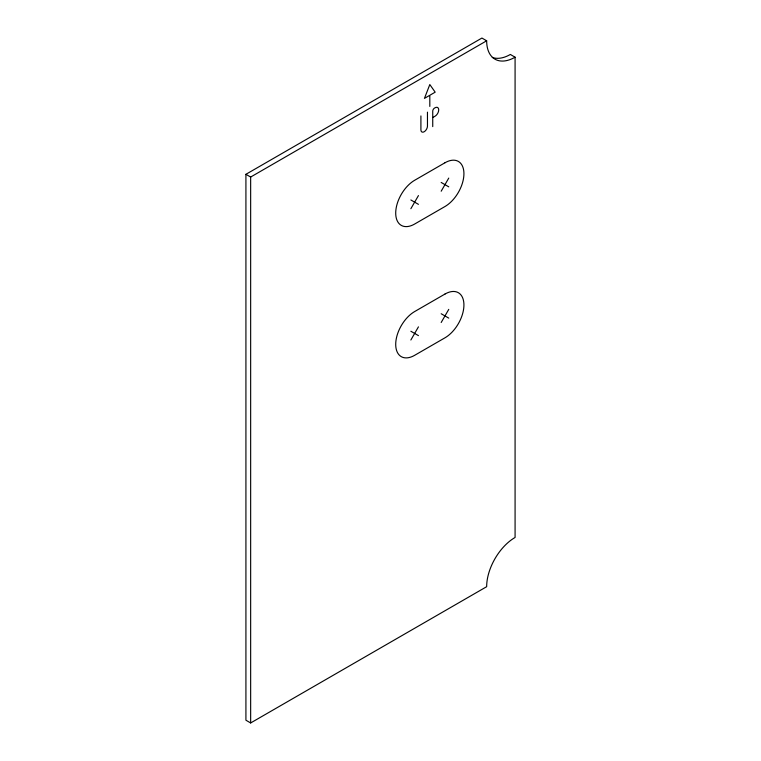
<?xml version="1.0" encoding="UTF-8"?>
<svg xmlns="http://www.w3.org/2000/svg" width="761" height="761" viewBox="0 0 761 761"><rect width="100%" height="100%" fill="white"/><g stroke="black" fill="none" stroke-linecap="round" stroke-linejoin="round"><path stroke-width="1.14" d="M410.864 208.714L418.445 195.587M441.18 191.211L448.762 178.084M410.864 339.996L418.445 326.869M441.18 322.493L448.762 309.366M245.917 174.307L481.922 38.05L486.66 40.79A40.2 23.21 -60 0 0 515.083 57.199L515.083 537.466A40.2 23.21 -60 0 0 486.66 586.693L250.654 722.95L245.917 720.21L245.917 174.307L250.654 177.037L486.66 40.79M429.432 95.496L424.448 98.378L429.813 84.547L435.178 92.176L429.813 95.277L429.813 106.426M433.114 117.337L435.064 116.205A5.165 2.987 -60 0 0 438.716 109.879A5.165 2.987 -60 0 0 435.064 107.767L434.512 108.091A2.511 1.446 -60 0 0 432.733 111.173L432.733 126.621M515.083 57.199L510.346 54.459A40.2 23.21 -60 0 1 492.291 57.417M441.18 182.459L448.762 186.835M410.864 199.962L418.445 204.338M441.18 313.741L448.762 318.117M410.864 331.244L418.445 335.62M427.463 112.152L427.463 126.069A4.633 2.673 -60 0 1 424.191 131.739A4.633 2.673 -60 0 1 420.909 129.855L420.909 115.938M250.654 177.037L250.654 722.95M444.976 162.768L414.659 180.271A26.797 15.467 -60 0 0 395.71 213.09A26.797 15.467 -60 0 0 414.659 224.029L444.976 206.526A26.797 15.467 -60 0 0 463.925 173.708A26.797 15.467 -60 0 0 444.976 162.768M444.976 294.05L414.659 311.553A26.797 15.467 -60 0 0 395.71 344.372A26.797 15.467 -60 0 0 414.659 355.311L444.976 337.808A26.797 15.467 -60 0 0 463.925 304.99A26.797 15.467 -60 0 0 444.976 294.05"/></g></svg>
